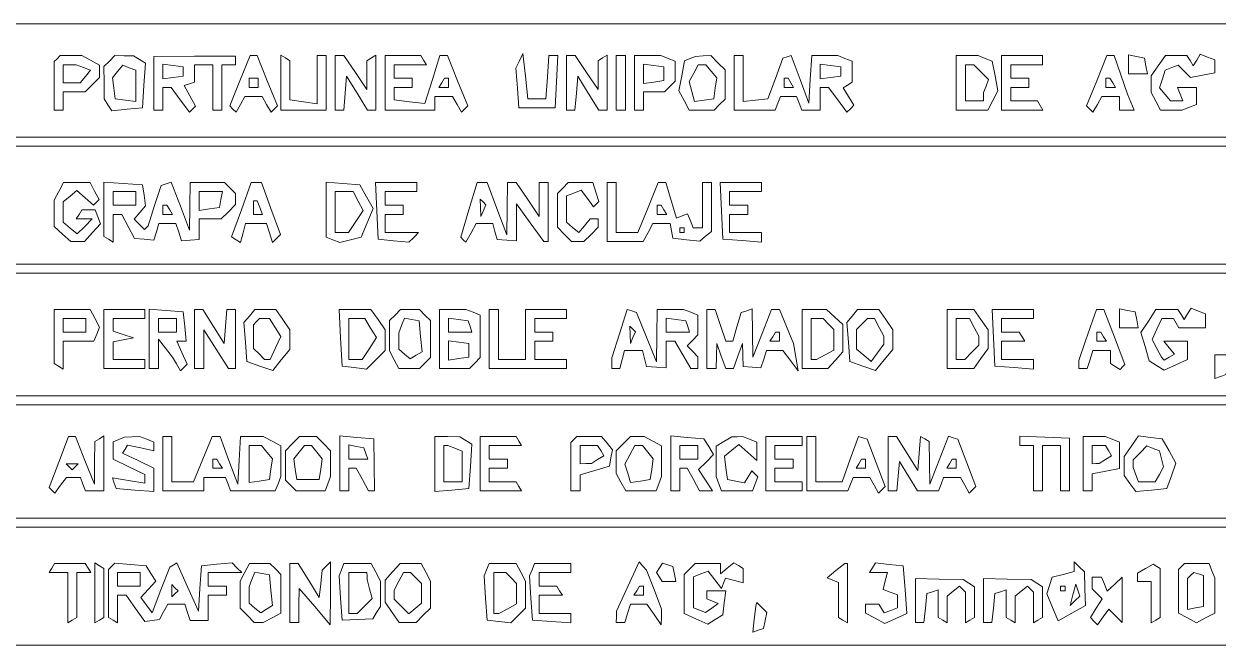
# Paper-space layout 'AN-05-DGE-020' of a CAD drawing. Header units: metres, sheet in millimetres. Extents: x 12 to 193, y 4 to 291.
# Drawn here: x 63.05 to 96.16, y 71.94 to 89.16 of the extents above; entities that cross this region are included whole.
import ezdxf

# ---------------------------------------------------------------- set-up
doc = ezdxf.new("R2010")
doc.units = ezdxf.units.M
doc.layers.add('DGE_CONTORNOS', color=7, linetype='Continuous', lineweight=0)
doc.layers.add('DGE_DATOS', color=7, linetype='Continuous', lineweight=0)

# ---------------------------------------------------------------- blocks, each defined once
blk = doc.blocks.new('LP_REF_DGE_MT_020')
at = {"layer": 'DGE_CONTORNOS'}
for points in [[(180.022, 87.586), (180.022, 86.015), (120.699, 86.015), (61.377, 86.015), (61.377, 87.586), (61.377, 89.157), (120.699, 89.157), (180.022, 89.157)], [(63.974, 88.193), (63.891, 88.11), (63.891, 87.439), (63.891, 86.769), (64.016, 86.769), (64.142, 86.769), (64.142, 87.02), (64.142, 87.272), (64.447, 87.272), (64.753, 87.272), (64.95, 87.469), (65.148, 87.667), (65.148, 87.842), (65.148, 88.017), (64.904, 88.147), (64.661, 88.277), (64.36, 88.277), (64.058, 88.277)], [(65.424, 88.126), (65.273, 87.976), (65.275, 87.529), (65.277, 87.083), (65.383, 86.917), (65.488, 86.75), (65.915, 86.791), (66.342, 86.832), (66.381, 87.448), (66.42, 88.064), (66.255, 88.169), (66.09, 88.273), (65.832, 88.275), (65.575, 88.277)], [(66.656, 87.511), (66.656, 86.769), (66.781, 86.769), (66.907, 86.769), (66.907, 87.083), (66.907, 87.397), (67.022, 87.397), (67.137, 87.397), (67.389, 87.052), (67.641, 86.707), (67.724, 86.79), (67.807, 86.873), (67.653, 87.161), (67.499, 87.448), (67.643, 87.496), (67.787, 87.544), (67.787, 87.785), (67.787, 88.026), (68.038, 88.026), (68.29, 88.026), (68.29, 87.397), (68.29, 86.769), (68.415, 86.769), (68.541, 86.769), (68.541, 87.397), (68.541, 88.026), (68.729, 88.026), (68.918, 88.026), (68.918, 88.145), (68.918, 88.265), (67.787, 88.259), (66.656, 88.254)], [(69.042, 87.581), (68.759, 86.886), (68.848, 86.797), (68.937, 86.708), (69.059, 86.927), (69.182, 87.146), (69.421, 87.146), (69.66, 87.146), (69.782, 86.927), (69.905, 86.708), (69.993, 86.797), (70.082, 86.886), (69.8, 87.581), (69.517, 88.277), (69.421, 88.277), (69.324, 88.277)], [(70.175, 87.531), (70.175, 86.769), (70.803, 86.769), (71.432, 86.769), (71.432, 87.523), (71.432, 88.277), (71.306, 88.277), (71.18, 88.277), (71.18, 87.608), (71.18, 86.938), (70.803, 86.994), (70.426, 87.049), (70.426, 87.593), (70.426, 88.137), (70.301, 88.214), (70.175, 88.292)], [(71.683, 87.523), (71.683, 86.769), (71.801, 86.769), (71.919, 86.769), (71.958, 87.24), (71.997, 87.712), (72.29, 87.24), (72.583, 86.769), (72.699, 86.769), (72.814, 86.769), (72.814, 87.531), (72.814, 88.292), (72.689, 88.214), (72.563, 88.137), (72.563, 87.738), (72.563, 87.339), (72.244, 87.808), (71.925, 88.277), (71.804, 88.277), (71.683, 88.277)], [(73.066, 87.523), (73.066, 86.769), (73.757, 86.769), (74.448, 86.769), (74.448, 86.958), (74.448, 87.146), (74.693, 87.146), (74.938, 87.146), (75.061, 86.927), (75.183, 86.708), (75.272, 86.797), (75.361, 86.886), (75.078, 87.581), (74.796, 88.277), (74.691, 88.277), (74.587, 88.277), (74.377, 87.613), (74.168, 86.949), (73.742, 86.998), (73.317, 87.048), (73.317, 87.223), (73.317, 87.397), (73.568, 87.397), (73.82, 87.397), (73.82, 87.523), (73.82, 87.649), (73.568, 87.649), (73.317, 87.649), (73.317, 87.837), (73.317, 88.026), (73.764, 88.026), (74.212, 88.026), (74.134, 88.152), (74.056, 88.277), (73.561, 88.277), (73.066, 88.277)], [(76.79, 88.134), (76.694, 87.929), (76.734, 87.38), (76.773, 86.832), (77.276, 86.832), (77.779, 86.832), (77.816, 87.555), (77.854, 88.277), (77.729, 88.277), (77.604, 88.277), (77.566, 87.68), (77.527, 87.083), (77.276, 87.083), (77.025, 87.083), (76.955, 87.712), (76.886, 88.34)], [(78.093, 87.523), (78.093, 86.769), (78.211, 86.769), (78.329, 86.769), (78.368, 87.24), (78.407, 87.712), (78.7, 87.24), (78.993, 86.769), (79.109, 86.769), (79.224, 86.769), (79.224, 87.531), (79.224, 88.292), (79.098, 88.214), (78.973, 88.137), (78.973, 87.738), (78.973, 87.339), (78.654, 87.808), (78.335, 88.277), (78.214, 88.277), (78.093, 88.277)], [(79.475, 87.523), (79.475, 86.769), (79.601, 86.769), (79.727, 86.769), (79.727, 87.523), (79.727, 88.277), (79.601, 88.277), (79.475, 88.277)], [(79.978, 87.523), (79.978, 86.769), (80.104, 86.769), (80.229, 86.769), (80.229, 87.02), (80.229, 87.272), (80.519, 87.272), (80.808, 87.272), (80.958, 87.423), (81.109, 87.573), (81.109, 87.849), (81.109, 88.125), (80.91, 88.201), (80.712, 88.277), (80.345, 88.277), (79.978, 88.277)], [(81.522, 88.195), (81.369, 88.133), (81.29, 87.716), (81.212, 87.298), (81.354, 87.034), (81.495, 86.769), (81.843, 86.769), (82.19, 86.769), (82.341, 86.92), (82.492, 87.071), (82.492, 87.476), (82.492, 87.882), (82.294, 88.08), (82.097, 88.277), (81.886, 88.267), (81.675, 88.257)], [(82.743, 87.523), (82.743, 86.769), (83.313, 86.769), (83.882, 86.769), (83.955, 86.958), (84.027, 87.146), (84.251, 87.146), (84.476, 87.146), (84.548, 86.958), (84.62, 86.769), (84.876, 86.769), (85.131, 86.769), (85.131, 87.083), (85.131, 87.397), (85.246, 87.397), (85.362, 87.397), (85.613, 87.052), (85.865, 86.707), (85.964, 86.806), (86.064, 86.906), (85.914, 87.146), (85.765, 87.386), (85.888, 87.462), (86.011, 87.538), (86.011, 87.831), (86.011, 88.125), (85.812, 88.201), (85.613, 88.277), (85.253, 88.277), (84.893, 88.277), (84.855, 87.617), (84.817, 86.958), (84.571, 87.619), (84.326, 88.281), (84.209, 88.242), (84.092, 88.203), (83.886, 87.643), (83.68, 87.083), (83.337, 87.043), (82.995, 87.004), (82.995, 87.64), (82.995, 88.277), (82.869, 88.277), (82.743, 88.277)], [(88.902, 87.523), (88.902, 86.769), (89.337, 86.769), (89.773, 86.769), (89.914, 87.034), (90.056, 87.298), (89.978, 87.713), (89.9, 88.127), (89.705, 88.202), (89.509, 88.277), (89.206, 88.277), (88.902, 88.277)], [(90.158, 87.523), (90.158, 86.769), (90.731, 86.769), (91.304, 86.769), (91.227, 86.895), (91.149, 87.02), (90.779, 87.02), (90.41, 87.02), (90.41, 87.209), (90.41, 87.397), (90.661, 87.397), (90.913, 87.397), (90.913, 87.523), (90.913, 87.649), (90.661, 87.649), (90.41, 87.649), (90.41, 87.837), (90.41, 88.026), (90.85, 88.026), (91.29, 88.026), (91.29, 88.152), (91.29, 88.277), (90.724, 88.277), (90.158, 88.277)], [(92.796, 87.581), (92.514, 86.886), (92.602, 86.797), (92.691, 86.708), (92.813, 86.927), (92.936, 87.146), (93.181, 87.146), (93.426, 87.146), (93.426, 86.958), (93.426, 86.769), (93.628, 86.769), (93.83, 86.769), (93.741, 86.989), (93.651, 87.209), (93.464, 87.743), (93.277, 88.277), (93.178, 88.277), (93.078, 88.277)], [(93.678, 88.035), (93.678, 87.774), (93.938, 87.774), (94.199, 87.774), (94.157, 87.993), (94.115, 88.211), (93.896, 88.254), (93.678, 88.296)], [(94.502, 87.998), (94.306, 87.719), (94.306, 87.487), (94.306, 87.255), (94.436, 87.012), (94.566, 86.769), (94.866, 86.769), (95.165, 86.769), (95.364, 86.845), (95.563, 86.922), (95.563, 87.16), (95.563, 87.397), (95.298, 87.397), (95.033, 87.397), (95.106, 87.209), (95.178, 87.02), (95.009, 87.02), (94.839, 87.02), (94.688, 87.203), (94.537, 87.385), (94.615, 87.631), (94.693, 87.877), (94.873, 87.946), (95.053, 88.015), (95.223, 87.845), (95.393, 87.675), (95.729, 87.739), (96.066, 87.804), (96.066, 87.982), (96.066, 88.159), (95.864, 88.237), (95.663, 88.314), (95.566, 88.156), (95.469, 87.999), (95.383, 88.138), (95.297, 88.277), (94.997, 88.277), (94.697, 88.277)], [(64.701, 87.948), (64.903, 87.871), (64.758, 87.697), (64.614, 87.523), (64.378, 87.523), (64.142, 87.523), (64.142, 87.774), (64.142, 88.026), (64.32, 88.026), (64.499, 88.026)], [(66.153, 87.438), (66.153, 87.003), (65.87, 87.043), (65.587, 87.083), (65.546, 87.373), (65.505, 87.663), (65.65, 87.837), (65.794, 88.011), (65.974, 87.942), (66.153, 87.873)], [(67.473, 87.837), (67.473, 87.712), (67.19, 87.671), (66.907, 87.631), (66.907, 87.837), (66.907, 88.043), (67.19, 88.003), (67.473, 87.963)], [(80.795, 87.774), (80.795, 87.586), (80.512, 87.546), (80.229, 87.506), (80.229, 87.774), (80.229, 88.043), (80.512, 88.003), (80.795, 87.963)], [(82.109, 87.844), (82.26, 87.663), (82.219, 87.373), (82.178, 87.083), (81.911, 87.045), (81.645, 87.007), (81.572, 87.285), (81.499, 87.564), (81.623, 87.795), (81.747, 88.026), (81.852, 88.026), (81.958, 88.026)], [(85.697, 87.837), (85.697, 87.712), (85.414, 87.671), (85.131, 87.631), (85.131, 87.837), (85.131, 88.043), (85.414, 88.003), (85.697, 87.963)], [(89.591, 87.821), (89.796, 87.616), (89.726, 87.434), (89.656, 87.251), (89.656, 87.136), (89.656, 87.02), (89.404, 87.02), (89.153, 87.02), (89.153, 87.523), (89.153, 88.026), (89.27, 88.026), (89.386, 88.026)], [(69.546, 87.523), (69.546, 87.397), (69.421, 87.397), (69.295, 87.397), (69.295, 87.523), (69.295, 87.649), (69.421, 87.649), (69.546, 87.649)], [(74.825, 87.523), (74.825, 87.397), (74.692, 87.397), (74.559, 87.397), (74.637, 87.523), (74.714, 87.649), (74.77, 87.649), (74.825, 87.649)], [(84.314, 87.523), (84.392, 87.397), (84.259, 87.397), (84.126, 87.397), (84.126, 87.523), (84.126, 87.649), (84.181, 87.649), (84.236, 87.649)], [(93.238, 87.523), (93.315, 87.397), (93.182, 87.397), (93.049, 87.397), (93.049, 87.523), (93.049, 87.649), (93.105, 87.649), (93.16, 87.649)], [(180.022, 84.13), (180.022, 82.496), (120.699, 82.496), (61.377, 82.496), (61.377, 84.13), (61.377, 85.764), (120.699, 85.764), (180.022, 85.764)], [(64.021, 84.515), (63.891, 84.272), (63.891, 83.906), (63.891, 83.54), (64.121, 83.332), (64.35, 83.124), (64.541, 83.124), (64.732, 83.124), (64.955, 83.371), (65.178, 83.618), (65.104, 83.811), (65.03, 84.004), (64.845, 84.004), (64.66, 84.004), (64.582, 83.878), (64.504, 83.753), (64.727, 83.753), (64.95, 83.753), (64.741, 83.544), (64.532, 83.334), (64.337, 83.496), (64.142, 83.658), (64.142, 83.941), (64.142, 84.225), (64.333, 84.383), (64.524, 84.542), (64.752, 84.335), (64.979, 84.129), (65.059, 84.209), (65.139, 84.289), (65.013, 84.523), (64.887, 84.758), (64.519, 84.758), (64.151, 84.758)], [(65.273, 84.019), (65.273, 83.265), (65.399, 83.187), (65.525, 83.11), (65.525, 83.494), (65.525, 83.878), (65.646, 83.878), (65.768, 83.878), (65.944, 83.542), (66.12, 83.206), (66.386, 83.186), (66.652, 83.167), (66.725, 83.397), (66.798, 83.627), (67.033, 83.627), (67.267, 83.627), (67.344, 83.384), (67.422, 83.141), (67.667, 83.159), (67.913, 83.178), (67.913, 83.465), (67.913, 83.753), (68.218, 83.753), (68.523, 83.753), (68.721, 83.95), (68.918, 84.148), (68.918, 84.302), (68.918, 84.457), (68.767, 84.607), (68.616, 84.758), (68.139, 84.758), (67.661, 84.758), (67.655, 84.098), (67.648, 83.439), (67.392, 84.105), (67.136, 84.772), (66.998, 84.726), (66.86, 84.68), (66.678, 84.122), (66.496, 83.564), (66.448, 83.51), (66.4, 83.455), (66.257, 83.599), (66.113, 83.742), (66.269, 83.929), (66.424, 84.116), (66.383, 84.406), (66.342, 84.695), (65.807, 84.734), (65.273, 84.773)], [(69.084, 84.006), (68.811, 83.254), (68.936, 83.176), (69.061, 83.099), (69.13, 83.363), (69.199, 83.627), (69.49, 83.627), (69.781, 83.627), (69.865, 83.363), (69.948, 83.099), (70.058, 83.208), (70.167, 83.318), (69.902, 84.038), (69.637, 84.758), (69.497, 84.758), (69.358, 84.758)], [(71.432, 84.008), (71.432, 83.242), (71.62, 83.17), (71.809, 83.097), (72.107, 83.172), (72.405, 83.247), (72.569, 83.643), (72.733, 84.039), (72.55, 84.367), (72.366, 84.695), (71.899, 84.734), (71.432, 84.773)], [(72.84, 83.973), (72.877, 83.187), (73.301, 83.147), (73.726, 83.106), (73.861, 83.241), (73.996, 83.376), (73.531, 83.376), (73.066, 83.376), (73.066, 83.627), (73.066, 83.878), (73.317, 83.878), (73.568, 83.878), (73.568, 84.004), (73.568, 84.13), (73.317, 84.13), (73.066, 84.13), (73.066, 84.318), (73.066, 84.507), (73.505, 84.507), (73.945, 84.507), (73.945, 84.633), (73.945, 84.758), (73.374, 84.758), (72.802, 84.758)], [(75.39, 84.003), (75.162, 83.248), (75.235, 83.176), (75.307, 83.103), (75.448, 83.365), (75.588, 83.627), (75.82, 83.627), (76.053, 83.627), (76.111, 83.404), (76.169, 83.181), (76.44, 83.16), (76.71, 83.14), (76.71, 83.654), (76.71, 84.167), (77.088, 83.646), (77.466, 83.124), (77.528, 83.124), (77.59, 83.124), (77.59, 83.941), (77.59, 84.758), (77.464, 84.758), (77.339, 84.758), (77.339, 84.289), (77.339, 83.82), (77.02, 84.289), (76.701, 84.758), (76.58, 84.758), (76.459, 84.758), (76.449, 84.036), (76.438, 83.313), (76.167, 84.036), (75.895, 84.758), (75.757, 84.758), (75.619, 84.758)], [(77.992, 84.607), (77.842, 84.457), (77.842, 83.988), (77.842, 83.519), (78.039, 83.322), (78.237, 83.124), (78.407, 83.124), (78.578, 83.124), (78.775, 83.322), (78.973, 83.519), (78.973, 83.636), (78.973, 83.753), (78.862, 83.753), (78.752, 83.753), (78.594, 83.563), (78.437, 83.373), (78.265, 83.515), (78.093, 83.658), (78.093, 84.023), (78.093, 84.389), (78.3, 84.468), (78.506, 84.548), (78.675, 84.316), (78.844, 84.085), (78.92, 84.161), (78.996, 84.237), (78.913, 84.497), (78.83, 84.758), (78.487, 84.758), (78.143, 84.758)], [(79.224, 83.941), (79.224, 83.124), (79.722, 83.124), (80.221, 83.124), (80.355, 83.376), (80.49, 83.627), (80.727, 83.627), (80.965, 83.627), (81.006, 83.421), (81.046, 83.215), (81.418, 83.175), (81.789, 83.136), (81.952, 83.271), (82.115, 83.406), (82.115, 84.082), (82.115, 84.758), (81.989, 84.758), (81.863, 84.758), (81.863, 84.13), (81.863, 83.501), (81.734, 83.501), (81.604, 83.501), (81.529, 83.697), (81.454, 83.893), (81.298, 83.833), (81.143, 83.774), (80.995, 84.266), (80.848, 84.758), (80.742, 84.758), (80.636, 84.758), (80.355, 84.067), (80.075, 83.376), (79.775, 83.376), (79.475, 83.376), (79.475, 84.067), (79.475, 84.758), (79.35, 84.758), (79.224, 84.758)], [(82.392, 83.973), (82.429, 83.187), (82.963, 83.149), (83.497, 83.11), (83.497, 83.243), (83.497, 83.376), (83.057, 83.376), (82.617, 83.376), (82.617, 83.627), (82.617, 83.878), (82.869, 83.878), (83.12, 83.878), (83.12, 84.004), (83.12, 84.13), (82.869, 84.13), (82.617, 84.13), (82.617, 84.318), (82.617, 84.507), (83.057, 84.507), (83.497, 84.507), (83.497, 84.633), (83.497, 84.758), (82.926, 84.758), (82.354, 84.758)], [(66.153, 84.318), (66.153, 84.13), (65.839, 84.13), (65.525, 84.13), (65.525, 84.318), (65.525, 84.507), (65.839, 84.507), (66.153, 84.507)], [(68.517, 84.287), (68.476, 84.067), (68.194, 84.027), (67.913, 83.987), (67.913, 84.247), (67.913, 84.507), (68.236, 84.507), (68.559, 84.507)], [(72.316, 84.247), (72.455, 83.987), (72.255, 83.681), (72.054, 83.376), (71.869, 83.376), (71.683, 83.376), (71.683, 83.941), (71.683, 84.507), (71.93, 84.507), (72.177, 84.507)], [(67.096, 84.004), (67.173, 83.878), (67.04, 83.878), (66.907, 83.878), (66.907, 84.004), (66.907, 84.13), (66.963, 84.13), (67.018, 84.13)], [(69.592, 84.067), (69.664, 83.878), (69.542, 83.878), (69.421, 83.878), (69.421, 84.067), (69.421, 84.255), (69.47, 84.255), (69.52, 84.255)], [(75.791, 83.981), (75.725, 83.816), (75.715, 84.056), (75.705, 84.297), (75.781, 84.221), (75.857, 84.145)], [(80.795, 84.004), (80.873, 83.878), (80.74, 83.878), (80.607, 83.878), (80.607, 84.004), (80.607, 84.13), (80.662, 84.13), (80.717, 84.13)], [(81.361, 83.439), (81.361, 83.376), (81.298, 83.376), (81.235, 83.376), (81.235, 83.439), (81.235, 83.501), (81.298, 83.501), (81.361, 83.501)], [(180.022, 80.548), (180.022, 78.851), (120.699, 78.851), (61.377, 78.851), (61.377, 80.548), (61.377, 82.245), (120.699, 82.245), (180.022, 82.245)], [(63.891, 80.493), (63.891, 79.746), (64.016, 79.668), (64.142, 79.591), (64.142, 79.975), (64.142, 80.359), (64.569, 80.359), (64.995, 80.359), (65.071, 80.557), (65.147, 80.755), (65.017, 80.997), (64.887, 81.239), (64.389, 81.239), (63.891, 81.239)], [(65.273, 80.422), (65.273, 79.605), (65.839, 79.605), (66.404, 79.605), (66.404, 79.731), (66.404, 79.857), (65.964, 79.857), (65.525, 79.857), (65.525, 80.099), (65.525, 80.342), (65.807, 80.398), (66.09, 80.453), (65.807, 80.547), (65.525, 80.64), (65.525, 80.814), (65.525, 80.988), (65.964, 80.988), (66.404, 80.988), (66.404, 81.113), (66.404, 81.239), (65.839, 81.239), (65.273, 81.239)], [(66.53, 80.43), (66.53, 79.605), (66.656, 79.605), (66.781, 79.605), (66.785, 80.014), (66.789, 80.422), (66.983, 80.171), (67.176, 79.92), (67.283, 79.732), (67.391, 79.545), (67.484, 79.637), (67.576, 79.73), (67.433, 80.045), (67.29, 80.359), (67.42, 80.359), (67.551, 80.359), (67.512, 80.768), (67.473, 81.176), (67.001, 81.215), (66.53, 81.254)], [(67.787, 80.422), (67.787, 79.605), (67.913, 79.605), (68.038, 79.605), (68.04, 80.139), (68.042, 80.674), (68.386, 80.14), (68.729, 79.607), (68.824, 79.606), (68.918, 79.605), (68.918, 80.422), (68.918, 81.239), (68.8, 81.239), (68.682, 81.239), (68.643, 80.768), (68.604, 80.297), (68.311, 80.768), (68.018, 81.239), (67.902, 81.239), (67.787, 81.239)], [(69.303, 81.06), (69.154, 80.881), (69.193, 80.34), (69.232, 79.799), (69.591, 79.673), (69.95, 79.548), (70.188, 79.842), (70.426, 80.136), (70.426, 80.408), (70.426, 80.681), (70.231, 80.96), (70.035, 81.239), (69.743, 81.239), (69.452, 81.239)], [(71.834, 80.454), (71.872, 79.668), (72.21, 79.629), (72.548, 79.59), (72.807, 79.849), (73.066, 80.108), (73.066, 80.394), (73.066, 80.681), (72.87, 80.96), (72.674, 81.239), (72.235, 81.239), (71.797, 81.239)], [(73.342, 81.088), (73.191, 80.938), (73.191, 80.515), (73.191, 80.092), (73.321, 79.848), (73.451, 79.605), (73.736, 79.605), (74.021, 79.605), (74.172, 79.756), (74.322, 79.907), (74.322, 80.422), (74.322, 80.938), (74.172, 81.088), (74.021, 81.239), (73.757, 81.239), (73.493, 81.239)], [(74.574, 80.422), (74.574, 79.605), (74.988, 79.605), (75.403, 79.605), (75.554, 79.756), (75.705, 79.907), (75.705, 80.497), (75.705, 81.087), (75.506, 81.163), (75.307, 81.239), (74.941, 81.239), (74.574, 81.239)], [(75.956, 80.422), (75.956, 79.605), (77.025, 79.605), (78.093, 79.605), (78.093, 79.731), (78.093, 79.857), (77.653, 79.857), (77.213, 79.857), (77.213, 80.108), (77.213, 80.359), (77.464, 80.359), (77.716, 80.359), (77.716, 80.485), (77.716, 80.611), (77.464, 80.611), (77.213, 80.611), (77.213, 80.799), (77.213, 80.988), (77.653, 80.988), (78.093, 80.988), (78.093, 81.113), (78.093, 81.239), (77.527, 81.239), (76.962, 81.239), (76.962, 80.548), (76.962, 79.857), (76.585, 79.857), (76.208, 79.857), (76.208, 80.548), (76.208, 81.239), (76.082, 81.239), (75.956, 81.239)], [(79.562, 80.571), (79.35, 79.897), (79.35, 79.751), (79.35, 79.605), (79.461, 79.605), (79.572, 79.605), (79.637, 79.857), (79.703, 80.108), (79.952, 80.108), (80.2, 80.108), (80.259, 79.885), (80.317, 79.662), (80.587, 79.641), (80.858, 79.621), (80.858, 79.99), (80.858, 80.359), (80.976, 80.359), (81.095, 80.359), (81.318, 79.982), (81.541, 79.605), (81.639, 79.605), (81.738, 79.605), (81.738, 79.769), (81.738, 79.932), (81.587, 80.083), (81.436, 80.234), (81.587, 80.385), (81.738, 80.535), (81.738, 80.811), (81.738, 81.087), (81.539, 81.163), (81.34, 81.239), (80.973, 81.239), (80.607, 81.239), (80.601, 80.517), (80.595, 79.794), (80.314, 80.476), (80.033, 81.158), (79.904, 81.201), (79.774, 81.244)], [(81.989, 80.422), (81.989, 79.605), (82.115, 79.605), (82.24, 79.605), (82.25, 79.951), (82.26, 80.297), (82.386, 79.951), (82.513, 79.605), (82.617, 79.605), (82.722, 79.605), (82.848, 79.951), (82.975, 80.297), (82.985, 79.978), (82.995, 79.659), (83.24, 79.64), (83.486, 79.622), (83.563, 79.865), (83.64, 80.108), (83.867, 80.108), (84.095, 80.108), (84.305, 79.825), (84.515, 79.543), (84.454, 79.92), (84.393, 80.297), (84.195, 80.768), (83.997, 81.239), (83.889, 81.239), (83.782, 81.239), (83.522, 80.579), (83.262, 79.92), (83.254, 80.59), (83.246, 81.26), (83.091, 81.208), (82.935, 81.157), (82.821, 80.758), (82.707, 80.359), (82.609, 80.359), (82.511, 80.359), (82.366, 80.799), (82.221, 81.239), (82.105, 81.239), (81.989, 81.239)], [(84.628, 80.422), (84.628, 79.605), (84.986, 79.605), (85.344, 79.605), (85.552, 79.835), (85.76, 80.065), (85.76, 80.444), (85.76, 80.823), (85.53, 81.031), (85.3, 81.239), (84.964, 81.239), (84.628, 81.239)], [(86.019, 81.06), (85.87, 80.881), (85.909, 80.34), (85.948, 79.799), (86.307, 79.673), (86.666, 79.548), (86.904, 79.842), (87.142, 80.136), (87.142, 80.408), (87.142, 80.681), (86.946, 80.96), (86.751, 81.239), (86.459, 81.239), (86.167, 81.239)], [(88.65, 80.422), (88.65, 79.605), (89.02, 79.605), (89.39, 79.605), (89.586, 79.885), (89.781, 80.164), (89.781, 80.422), (89.781, 80.681), (89.586, 80.96), (89.39, 81.239), (89.02, 81.239), (88.65, 81.239)], [(89.932, 80.454), (89.97, 79.668), (90.504, 79.63), (91.038, 79.591), (91.038, 79.724), (91.038, 79.857), (90.598, 79.857), (90.158, 79.857), (90.158, 80.108), (90.158, 80.359), (90.48, 80.359), (90.802, 80.359), (90.724, 80.485), (90.646, 80.611), (90.402, 80.611), (90.158, 80.611), (90.158, 80.799), (90.158, 80.988), (90.598, 80.988), (91.038, 80.988), (91.038, 81.113), (91.038, 81.239), (90.467, 81.239), (89.895, 81.239)], [(92.733, 81.082), (92.676, 80.925), (92.486, 80.375), (92.295, 79.825), (92.295, 79.715), (92.295, 79.605), (92.412, 79.605), (92.529, 79.605), (92.609, 79.857), (92.689, 80.108), (92.932, 80.108), (93.175, 80.108), (93.175, 79.927), (93.175, 79.746), (93.309, 79.663), (93.443, 79.58), (93.511, 79.648), (93.578, 79.716), (93.283, 80.477), (92.988, 81.239), (92.889, 81.239), (92.79, 81.239)], [(93.426, 80.997), (93.426, 80.736), (93.687, 80.736), (93.947, 80.736), (93.905, 80.955), (93.863, 81.173), (93.645, 81.216), (93.426, 81.258)], [(94.229, 80.921), (94.021, 80.603), (94.133, 80.211), (94.245, 79.82), (94.454, 79.688), (94.663, 79.556), (94.987, 79.704), (95.311, 79.851), (95.311, 80.105), (95.311, 80.359), (94.982, 80.359), (94.652, 80.359), (94.799, 80.182), (94.947, 80.005), (94.806, 79.918), (94.666, 79.832), (94.63, 79.876), (94.594, 79.92), (94.464, 80.163), (94.333, 80.406), (94.465, 80.697), (94.598, 80.988), (94.759, 80.988), (94.92, 80.988), (94.997, 80.862), (95.075, 80.736), (95.445, 80.736), (95.814, 80.736), (95.814, 80.929), (95.814, 81.121), (95.613, 81.199), (95.412, 81.276), (95.314, 81.118), (95.217, 80.961), (95.131, 81.1), (95.045, 81.239), (94.741, 81.239), (94.437, 81.239)], [(64.77, 80.799), (64.77, 80.611), (64.456, 80.611), (64.142, 80.611), (64.142, 80.799), (64.142, 80.988), (64.456, 80.988), (64.77, 80.988)], [(67.284, 80.799), (67.284, 80.611), (67.033, 80.611), (66.781, 80.611), (66.781, 80.799), (66.781, 80.988), (67.033, 80.988), (67.284, 80.988)], [(70.018, 80.74), (70.173, 80.492), (70.028, 80.174), (69.883, 79.857), (69.803, 79.857), (69.722, 79.857), (69.572, 80.008), (69.421, 80.158), (69.421, 80.489), (69.421, 80.82), (69.505, 80.904), (69.588, 80.988), (69.726, 80.988), (69.863, 80.988)], [(72.666, 80.726), (72.829, 80.464), (72.63, 80.16), (72.431, 79.857), (72.246, 79.857), (72.06, 79.857), (72.06, 80.422), (72.06, 80.988), (72.281, 80.988), (72.502, 80.988)], [(74.049, 80.497), (74.09, 80.072), (73.927, 79.971), (73.765, 79.871), (73.604, 80.005), (73.443, 80.139), (73.443, 80.365), (73.443, 80.59), (73.521, 80.795), (73.6, 81), (73.804, 80.962), (74.008, 80.923)], [(75.423, 80.768), (75.474, 80.611), (75.15, 80.611), (74.825, 80.611), (74.825, 80.808), (74.825, 81.005), (75.098, 80.965), (75.371, 80.925)], [(81.456, 80.768), (81.507, 80.611), (81.183, 80.611), (80.858, 80.611), (80.858, 80.808), (80.858, 81.005), (81.131, 80.965), (81.404, 80.925)], [(85.357, 80.837), (85.508, 80.686), (85.508, 80.402), (85.508, 80.117), (85.265, 79.987), (85.022, 79.857), (84.951, 79.857), (84.88, 79.857), (84.88, 80.422), (84.88, 80.988), (85.043, 80.988), (85.207, 80.988)], [(86.761, 80.745), (86.891, 80.502), (86.891, 80.392), (86.891, 80.282), (86.716, 80.043), (86.541, 79.803), (86.339, 79.971), (86.137, 80.139), (86.137, 80.413), (86.137, 80.686), (86.287, 80.837), (86.438, 80.988), (86.534, 80.988), (86.63, 80.988)], [(89.4, 80.745), (89.53, 80.502), (89.53, 80.377), (89.53, 80.252), (89.333, 80.054), (89.135, 79.857), (89.018, 79.857), (88.902, 79.857), (88.902, 80.422), (88.902, 80.988), (89.086, 80.988), (89.27, 80.988)], [(79.938, 80.462), (79.872, 80.297), (79.862, 80.537), (79.852, 80.778), (79.928, 80.702), (80.004, 80.626)], [(84, 80.485), (84, 80.359), (83.867, 80.359), (83.734, 80.359), (83.811, 80.485), (83.889, 80.611), (83.945, 80.611), (84, 80.611)], [(92.986, 80.485), (93.064, 80.359), (92.931, 80.359), (92.798, 80.359), (92.798, 80.485), (92.798, 80.611), (92.853, 80.611), (92.909, 80.611)], [(75.391, 80.108), (75.391, 79.92), (75.108, 79.879), (74.825, 79.839), (74.825, 80.108), (74.825, 80.377), (75.108, 80.337), (75.391, 80.297)], [(96.066, 79.658), (96.066, 79.333), (96.223, 79.385), (96.38, 79.437), (96.42, 79.709), (96.46, 79.982), (96.263, 79.982), (96.066, 79.982)], [(180.022, 77.029), (180.022, 75.458), (120.699, 75.458), (61.377, 75.458), (61.377, 77.029), (61.377, 78.6), (120.699, 78.6), (180.022, 78.6)], [(64.021, 77.012), (63.756, 76.305), (63.834, 76.227), (63.911, 76.15), (64.072, 76.369), (64.233, 76.589), (64.425, 76.589), (64.618, 76.589), (64.69, 76.401), (64.763, 76.212), (65.018, 76.212), (65.273, 76.212), (65.273, 76.973), (65.273, 77.735), (65.148, 77.657), (65.022, 77.58), (65.014, 76.99), (65.006, 76.401), (64.745, 77.06), (64.485, 77.72), (64.386, 77.72), (64.286, 77.72)], [(65.682, 77.637), (65.525, 77.574), (65.525, 77.331), (65.525, 77.088), (65.964, 76.878), (66.404, 76.668), (66.404, 76.549), (66.404, 76.43), (65.956, 76.503), (65.508, 76.576), (65.557, 76.425), (65.607, 76.275), (66.131, 76.236), (66.656, 76.198), (66.656, 76.521), (66.656, 76.844), (66.221, 77.052), (65.787, 77.259), (65.856, 77.371), (65.926, 77.484), (66.291, 77.403), (66.656, 77.323), (66.656, 77.445), (66.656, 77.568), (66.457, 77.644), (66.258, 77.72), (66.048, 77.71), (65.839, 77.7)], [(66.907, 76.966), (66.907, 76.212), (67.473, 76.212), (68.038, 76.212), (68.038, 76.401), (68.038, 76.589), (68.339, 76.589), (68.64, 76.589), (68.712, 76.401), (68.784, 76.212), (69.403, 76.212), (70.022, 76.212), (70.099, 76.411), (70.175, 76.61), (70.175, 77.035), (70.175, 77.46), (69.932, 77.59), (69.689, 77.72), (69.373, 77.72), (69.057, 77.72), (69.019, 77.06), (68.981, 76.401), (68.736, 77.06), (68.491, 77.72), (68.383, 77.72), (68.276, 77.72), (68.015, 77.092), (67.753, 76.463), (67.456, 76.463), (67.158, 76.463), (67.158, 77.092), (67.158, 77.72), (67.033, 77.72), (66.907, 77.72)], [(70.498, 77.523), (70.301, 77.325), (70.301, 76.919), (70.301, 76.514), (70.451, 76.363), (70.602, 76.212), (71.003, 76.212), (71.405, 76.212), (71.481, 76.411), (71.557, 76.61), (71.557, 76.967), (71.557, 77.325), (71.36, 77.523), (71.162, 77.72), (70.929, 77.72), (70.696, 77.72)], [(71.809, 76.974), (71.809, 76.212), (71.934, 76.212), (72.06, 76.212), (72.06, 76.526), (72.06, 76.84), (72.165, 76.84), (72.269, 76.84), (72.437, 76.526), (72.605, 76.212), (72.689, 76.212), (72.774, 76.212), (72.762, 76.935), (72.751, 77.657), (72.28, 77.696), (71.809, 77.735)], [(72.531, 77.249), (72.584, 77.092), (72.322, 77.092), (72.06, 77.092), (72.06, 77.289), (72.06, 77.487), (72.27, 77.447), (72.479, 77.406)], [(74.448, 76.958), (74.448, 76.197), (74.919, 76.236), (75.391, 76.275), (75.43, 76.891), (75.469, 77.507), (75.304, 77.612), (75.139, 77.716), (74.794, 77.718), (74.448, 77.72)], [(75.705, 76.966), (75.705, 76.212), (76.278, 76.212), (76.851, 76.212), (76.773, 76.338), (76.696, 76.463), (76.326, 76.463), (75.956, 76.463), (75.956, 76.652), (75.956, 76.84), (76.208, 76.84), (76.459, 76.84), (76.459, 76.966), (76.459, 77.092), (76.208, 77.092), (75.956, 77.092), (75.956, 77.28), (75.956, 77.469), (76.404, 77.469), (76.851, 77.469), (76.773, 77.594), (76.696, 77.72), (76.2, 77.72), (75.705, 77.72)], [(78.302, 77.636), (78.219, 77.553), (78.219, 76.882), (78.219, 76.212), (78.344, 76.212), (78.47, 76.212), (78.47, 76.437), (78.47, 76.663), (78.878, 76.783), (79.286, 76.903), (79.328, 77.129), (79.37, 77.355), (79.219, 77.538), (79.068, 77.72), (78.727, 77.72), (78.386, 77.72)], [(79.673, 77.523), (79.475, 77.325), (79.475, 77.012), (79.475, 76.698), (79.605, 76.455), (79.736, 76.212), (80.158, 76.212), (80.58, 76.212), (80.656, 76.411), (80.732, 76.61), (80.732, 77.035), (80.732, 77.46), (80.489, 77.59), (80.246, 77.72), (80.058, 77.72), (79.87, 77.72)], [(80.984, 76.974), (80.984, 76.212), (81.109, 76.212), (81.235, 76.212), (81.235, 76.526), (81.235, 76.84), (81.339, 76.84), (81.444, 76.84), (81.612, 76.526), (81.78, 76.212), (81.962, 76.212), (82.144, 76.212), (81.95, 76.508), (81.755, 76.804), (81.964, 77.013), (82.173, 77.222), (82.037, 77.44), (81.901, 77.657), (81.442, 77.696), (80.984, 77.735)], [(82.46, 77.584), (82.24, 77.456), (82.24, 77.033), (82.24, 76.61), (82.317, 76.411), (82.393, 76.212), (82.823, 76.212), (83.254, 76.212), (83.328, 76.406), (83.403, 76.6), (83.317, 76.685), (83.232, 76.77), (83.13, 76.604), (83.027, 76.439), (82.791, 76.483), (82.555, 76.528), (82.517, 76.852), (82.479, 77.176), (82.676, 77.34), (82.874, 77.503), (83.123, 77.278), (83.372, 77.053), (83.372, 77.31), (83.372, 77.568), (83.173, 77.644), (82.974, 77.72), (82.827, 77.716), (82.68, 77.713)], [(83.623, 76.966), (83.623, 76.212), (84.126, 76.212), (84.628, 76.212), (84.628, 76.338), (84.628, 76.463), (84.251, 76.463), (83.874, 76.463), (83.874, 76.652), (83.874, 76.84), (84.126, 76.84), (84.377, 76.84), (84.377, 76.966), (84.377, 77.092), (84.126, 77.092), (83.874, 77.092), (83.874, 77.28), (83.874, 77.469), (84.251, 77.469), (84.628, 77.469), (84.628, 77.594), (84.628, 77.72), (84.126, 77.72), (83.623, 77.72)], [(84.754, 76.966), (84.754, 76.212), (85.324, 76.212), (85.893, 76.212), (85.965, 76.401), (86.038, 76.589), (86.269, 76.589), (86.501, 76.589), (86.624, 76.37), (86.746, 76.151), (86.836, 76.241), (86.927, 76.332), (86.677, 76.988), (86.428, 77.644), (86.308, 77.684), (86.188, 77.724), (85.961, 77.094), (85.734, 76.463), (85.37, 76.463), (85.005, 76.463), (85.005, 77.092), (85.005, 77.72), (84.88, 77.72), (84.754, 77.72)], [(87.016, 76.966), (87.016, 76.212), (87.134, 76.212), (87.252, 76.212), (87.291, 76.62), (87.331, 77.029), (87.578, 76.62), (87.825, 76.212), (88.116, 76.212), (88.407, 76.212), (88.479, 76.401), (88.551, 76.589), (88.783, 76.589), (89.015, 76.589), (89.137, 76.37), (89.26, 76.151), (89.35, 76.241), (89.44, 76.332), (89.191, 76.988), (88.942, 77.644), (88.814, 77.686), (88.687, 77.729), (88.425, 77.065), (88.164, 76.401), (88.156, 76.99), (88.148, 77.58), (88.03, 77.653), (87.912, 77.725), (87.872, 77.251), (87.833, 76.778), (87.54, 77.249), (87.247, 77.72), (87.132, 77.72), (87.016, 77.72)], [(90.661, 77.601), (90.661, 77.469), (90.85, 77.469), (91.038, 77.469), (91.038, 76.84), (91.038, 76.212), (91.164, 76.212), (91.29, 76.212), (91.29, 76.84), (91.29, 77.469), (91.541, 77.469), (91.792, 77.469), (91.792, 76.84), (91.792, 76.212), (91.918, 76.212), (92.044, 76.212), (92.044, 76.945), (92.044, 77.677), (91.352, 77.705), (90.661, 77.733)], [(92.421, 76.966), (92.421, 76.212), (92.546, 76.212), (92.672, 76.212), (92.672, 76.448), (92.672, 76.683), (93.049, 76.759), (93.426, 76.834), (93.426, 77.201), (93.426, 77.568), (93.227, 77.644), (93.029, 77.72), (92.725, 77.72), (92.421, 77.72)], [(93.753, 77.448), (93.552, 77.162), (93.552, 76.899), (93.552, 76.637), (93.715, 76.415), (93.877, 76.192), (94.309, 76.234), (94.741, 76.275), (94.865, 76.629), (94.989, 76.983), (94.801, 77.32), (94.612, 77.657), (94.283, 77.696), (93.953, 77.735)], [(69.792, 77.287), (69.943, 77.106), (69.902, 76.816), (69.861, 76.526), (69.578, 76.486), (69.295, 76.446), (69.295, 76.957), (69.295, 77.469), (69.468, 77.469), (69.641, 77.469)], [(71.175, 77.287), (71.325, 77.106), (71.284, 76.816), (71.243, 76.526), (70.929, 76.526), (70.615, 76.526), (70.574, 76.816), (70.533, 77.106), (70.683, 77.287), (70.834, 77.469), (70.929, 77.469), (71.024, 77.469)], [(75.003, 77.393), (75.202, 77.316), (75.202, 76.89), (75.202, 76.463), (74.951, 76.463), (74.699, 76.463), (74.699, 76.966), (74.699, 77.469), (74.752, 77.469), (74.805, 77.469)], [(79.044, 77.329), (79.131, 77.189), (78.957, 77.08), (78.784, 76.97), (78.627, 76.968), (78.47, 76.966), (78.47, 77.217), (78.47, 77.469), (78.714, 77.469), (78.958, 77.469)], [(80.349, 77.287), (80.5, 77.106), (80.459, 76.816), (80.418, 76.526), (80.146, 76.487), (79.874, 76.449), (79.793, 76.703), (79.713, 76.957), (79.85, 77.213), (79.987, 77.469), (80.093, 77.469), (80.199, 77.469)], [(81.738, 77.28), (81.738, 77.092), (81.486, 77.092), (81.235, 77.092), (81.235, 77.28), (81.235, 77.469), (81.486, 77.469), (81.738, 77.469)], [(93.121, 77.329), (93.207, 77.189), (93.034, 77.08), (92.861, 76.97), (92.766, 76.968), (92.672, 76.966), (92.672, 77.217), (92.672, 77.469), (92.853, 77.469), (93.034, 77.469)], [(94.591, 77.101), (94.65, 76.876), (94.535, 76.67), (94.419, 76.463), (94.187, 76.463), (93.956, 76.463), (93.88, 76.662), (93.803, 76.861), (93.803, 76.967), (93.803, 77.074), (93.995, 77.266), (94.188, 77.458), (94.36, 77.392), (94.533, 77.326)], [(64.477, 76.882), (64.393, 76.799), (64.31, 76.882), (64.226, 76.966), (64.393, 76.966), (64.561, 76.966)], [(68.478, 76.966), (68.556, 76.84), (68.423, 76.84), (68.29, 76.84), (68.29, 76.966), (68.29, 77.092), (68.345, 77.092), (68.4, 77.092)], [(86.388, 76.966), (86.388, 76.84), (86.255, 76.84), (86.122, 76.84), (86.199, 76.966), (86.277, 77.092), (86.333, 77.092), (86.388, 77.092)], [(88.902, 76.966), (88.902, 76.84), (88.769, 76.84), (88.635, 76.84), (88.713, 76.966), (88.791, 77.092), (88.846, 77.092), (88.902, 77.092)], [(180.022, 73.573), (180.022, 71.939), (120.699, 71.939), (61.377, 71.939), (61.377, 73.573), (61.377, 75.207), (120.699, 75.207), (180.022, 75.207)], [(63.828, 74.075), (63.75, 73.95), (64.009, 73.95), (64.268, 73.95), (64.268, 73.251), (64.268, 72.552), (64.393, 72.63), (64.519, 72.708), (64.519, 73.329), (64.519, 73.95), (64.715, 73.95), (64.911, 73.95), (64.833, 74.075), (64.756, 74.201), (64.331, 74.201), (63.906, 74.201)], [(65.022, 73.384), (65.022, 72.552), (65.148, 72.63), (65.273, 72.708), (65.273, 73.384), (65.273, 74.061), (65.148, 74.138), (65.022, 74.216)], [(65.489, 74.123), (65.399, 74.034), (65.399, 73.371), (65.399, 72.708), (65.525, 72.63), (65.65, 72.552), (65.65, 72.937), (65.65, 73.321), (65.767, 73.321), (65.885, 73.321), (66.145, 72.956), (66.406, 72.59), (66.608, 72.619), (66.81, 72.649), (66.927, 72.86), (67.045, 73.07), (67.282, 73.07), (67.519, 73.07), (67.59, 72.846), (67.661, 72.621), (67.912, 72.621), (68.164, 72.621), (68.164, 72.971), (68.164, 73.321), (68.415, 73.321), (68.667, 73.321), (68.667, 73.447), (68.667, 73.573), (68.415, 73.573), (68.164, 73.573), (68.164, 73.761), (68.164, 73.95), (68.629, 73.95), (69.094, 73.95), (68.959, 74.085), (68.824, 74.219), (68.4, 74.179), (67.975, 74.138), (67.932, 73.51), (67.889, 72.882), (67.59, 73.551), (67.29, 74.22), (67.193, 74.159), (67.096, 74.099), (66.851, 73.468), (66.607, 72.837), (66.453, 73.048), (66.298, 73.259), (66.503, 73.486), (66.708, 73.713), (66.575, 73.926), (66.442, 74.138), (66.01, 74.176), (65.578, 74.213)], [(69.174, 73.958), (69.044, 73.715), (69.044, 73.339), (69.044, 72.962), (69.241, 72.765), (69.439, 72.567), (69.564, 72.567), (69.689, 72.567), (69.932, 72.697), (70.175, 72.828), (70.175, 73.364), (70.175, 73.9), (70.024, 74.05), (69.873, 74.201), (69.589, 74.201), (69.304, 74.201)], [(70.426, 73.384), (70.426, 72.567), (70.552, 72.567), (70.678, 72.567), (70.679, 73.039), (70.681, 73.51), (71.115, 73.007), (71.548, 72.504), (71.553, 73.378), (71.557, 74.251), (71.441, 74.132), (71.325, 74.013), (71.284, 73.636), (71.243, 73.259), (70.95, 73.73), (70.657, 74.201), (70.542, 74.201), (70.426, 74.201)], [(71.86, 74.028), (71.794, 73.855), (71.833, 73.243), (71.872, 72.63), (72.297, 72.651), (72.723, 72.671), (72.829, 72.839), (72.936, 73.007), (72.938, 73.361), (72.94, 73.715), (72.81, 73.958), (72.68, 74.201), (72.303, 74.201), (71.927, 74.201)], [(73.274, 73.971), (73.066, 73.741), (73.066, 73.434), (73.066, 73.126), (73.261, 72.847), (73.457, 72.567), (73.692, 72.567), (73.927, 72.567), (74.125, 72.765), (74.322, 72.962), (74.322, 73.339), (74.322, 73.715), (74.192, 73.958), (74.062, 74.201), (73.772, 74.201), (73.482, 74.201)], [(75.882, 74.028), (75.816, 73.855), (75.854, 73.243), (75.893, 72.63), (76.223, 72.592), (76.553, 72.554), (76.757, 72.758), (76.962, 72.962), (76.962, 73.339), (76.962, 73.715), (76.832, 73.958), (76.702, 74.201), (76.325, 74.201), (75.948, 74.201)], [(77.139, 74.028), (77.072, 73.855), (77.111, 73.243), (77.15, 72.63), (77.684, 72.592), (78.219, 72.553), (78.219, 72.686), (78.219, 72.819), (77.779, 72.819), (77.339, 72.819), (77.339, 73.07), (77.339, 73.321), (77.66, 73.321), (77.982, 73.321), (77.904, 73.447), (77.827, 73.573), (77.583, 73.573), (77.339, 73.573), (77.339, 73.761), (77.339, 73.95), (77.779, 73.95), (78.219, 73.95), (78.219, 74.075), (78.219, 74.201), (77.712, 74.201), (77.205, 74.201)], [(79.795, 73.562), (79.478, 72.882), (79.477, 72.724), (79.475, 72.567), (79.593, 72.567), (79.71, 72.567), (79.79, 72.819), (79.869, 73.07), (80.097, 73.07), (80.325, 73.07), (80.522, 72.787), (80.719, 72.504), (80.726, 72.722), (80.732, 72.939), (80.525, 73.476), (80.317, 74.013), (80.215, 74.128), (80.112, 74.243)], [(80.673, 74.082), (80.592, 73.95), (80.669, 73.824), (80.747, 73.698), (80.937, 73.698), (81.128, 73.698), (81.087, 73.908), (81.046, 74.117), (80.901, 74.166), (80.755, 74.214)], [(81.511, 74.05), (81.361, 73.9), (81.361, 73.356), (81.361, 72.813), (81.685, 72.666), (82.009, 72.518), (82.219, 72.65), (82.429, 72.781), (82.469, 73.114), (82.508, 73.447), (82.249, 73.447), (81.989, 73.447), (81.989, 73.332), (81.989, 73.217), (82.146, 73.153), (82.303, 73.089), (82.126, 72.966), (81.949, 72.842), (81.78, 72.907), (81.612, 72.971), (81.612, 73.402), (81.612, 73.832), (81.819, 73.911), (82.025, 73.991), (82.21, 73.75), (82.395, 73.51), (82.449, 73.654), (82.504, 73.797), (82.749, 73.733), (82.995, 73.669), (82.995, 73.865), (82.995, 74.061), (82.863, 74.142), (82.732, 74.223), (82.549, 74.071), (82.366, 73.919), (82.366, 74.06), (82.366, 74.201), (82.014, 74.201), (81.662, 74.201)], [(85.564, 74.005), (85.32, 73.808), (85.477, 73.743), (85.634, 73.677), (85.634, 73.193), (85.634, 72.708), (85.76, 72.63), (85.885, 72.552), (85.885, 73.377), (85.885, 74.201), (85.846, 74.201), (85.808, 74.201)], [(86.581, 74.083), (86.499, 73.95), (86.746, 73.95), (86.993, 73.95), (86.932, 73.716), (86.87, 73.482), (87.069, 73.406), (87.268, 73.329), (87.268, 73.15), (87.268, 72.971), (87.083, 72.9), (86.899, 72.83), (86.824, 72.95), (86.75, 73.07), (86.569, 73.07), (86.388, 73.07), (86.388, 72.949), (86.388, 72.828), (86.655, 72.684), (86.922, 72.541), (87.227, 72.68), (87.532, 72.819), (87.48, 73.479), (87.427, 74.138), (87.045, 74.177), (86.663, 74.215)], [(92.169, 74.114), (92.169, 73.977), (91.864, 73.9), (91.558, 73.824), (91.484, 73.592), (91.411, 73.361), (91.57, 72.985), (91.729, 72.609), (92.107, 72.821), (92.484, 73.034), (92.468, 73.501), (92.453, 73.967), (92.311, 74.109), (92.169, 74.251)], [(94.146, 74.059), (93.929, 73.937), (93.929, 73.818), (93.929, 73.698), (94.117, 73.698), (94.306, 73.698), (94.306, 73.125), (94.306, 72.552), (94.432, 72.63), (94.557, 72.708), (94.557, 73.384), (94.557, 74.061), (94.46, 74.121), (94.363, 74.18)], [(95.144, 74.117), (95.06, 74.034), (95.06, 73.431), (95.06, 72.828), (95.311, 72.693), (95.563, 72.558), (95.814, 72.693), (96.066, 72.828), (96.066, 73.316), (96.066, 73.804), (95.989, 74.002), (95.913, 74.201), (95.57, 74.201), (95.228, 74.201)], [(66.279, 73.761), (66.279, 73.573), (65.964, 73.573), (65.65, 73.573), (65.65, 73.761), (65.65, 73.95), (65.964, 73.95), (66.279, 73.95)], [(69.901, 73.459), (69.942, 73.034), (69.78, 72.933), (69.618, 72.833), (69.456, 72.967), (69.295, 73.101), (69.295, 73.326), (69.295, 73.552), (69.374, 73.757), (69.452, 73.962), (69.657, 73.924), (69.861, 73.885)], [(72.565, 73.856), (72.566, 73.761), (72.637, 73.497), (72.708, 73.233), (72.501, 73.026), (72.293, 72.819), (72.177, 72.819), (72.06, 72.819), (72.06, 73.384), (72.06, 73.95), (72.311, 73.95), (72.563, 73.95)], [(73.92, 73.799), (74.071, 73.648), (74.071, 73.374), (74.071, 73.101), (73.896, 72.955), (73.721, 72.81), (73.519, 73.012), (73.317, 73.214), (73.317, 73.339), (73.317, 73.464), (73.447, 73.707), (73.577, 73.95), (73.673, 73.95), (73.769, 73.95)], [(76.56, 73.799), (76.71, 73.648), (76.71, 73.364), (76.71, 73.079), (76.467, 72.949), (76.224, 72.819), (76.153, 72.819), (76.082, 72.819), (76.082, 73.384), (76.082, 73.95), (76.245, 73.95), (76.409, 73.95)], [(95.751, 73.438), (95.751, 73.011), (95.531, 72.968), (95.311, 72.926), (95.311, 73.354), (95.311, 73.782), (95.398, 73.869), (95.484, 73.955), (95.618, 73.911), (95.751, 73.866)], [(67.242, 73.363), (67.158, 73.279), (67.158, 73.447), (67.158, 73.615), (67.242, 73.531), (67.326, 73.447)], [(80.229, 73.447), (80.229, 73.321), (80.096, 73.321), (79.963, 73.321), (80.041, 73.447), (80.119, 73.573), (80.174, 73.573), (80.229, 73.573)], [(87.77, 73.175), (87.77, 72.567), (87.888, 72.567), (88.006, 72.567), (88.045, 72.966), (88.085, 73.365), (88.242, 73.416), (88.399, 73.468), (88.399, 73.088), (88.399, 72.708), (88.525, 72.63), (88.65, 72.552), (88.65, 72.922), (88.65, 73.291), (88.819, 73.431), (88.988, 73.571), (89.07, 73.488), (89.153, 73.405), (89.153, 72.979), (89.153, 72.552), (89.279, 72.63), (89.404, 72.708), (89.404, 73.133), (89.404, 73.558), (89.247, 73.658), (89.09, 73.759), (88.43, 73.771), (87.77, 73.783)], [(89.656, 73.175), (89.656, 72.567), (89.773, 72.567), (89.891, 72.567), (89.931, 72.966), (89.97, 73.365), (90.127, 73.416), (90.284, 73.468), (90.284, 73.088), (90.284, 72.708), (90.41, 72.63), (90.535, 72.552), (90.535, 72.922), (90.535, 73.291), (90.704, 73.431), (90.873, 73.571), (90.956, 73.488), (91.038, 73.405), (91.038, 72.979), (91.038, 72.552), (91.164, 72.63), (91.29, 72.708), (91.29, 73.133), (91.29, 73.558), (91.132, 73.658), (90.975, 73.759), (90.316, 73.771), (89.656, 73.783)], [(91.918, 73.51), (91.918, 73.447), (91.855, 73.447), (91.792, 73.447), (91.792, 73.51), (91.792, 73.573), (91.855, 73.573), (91.918, 73.573)], [(92.191, 73.167), (92.058, 73.034), (92.136, 73.331), (92.213, 73.629), (92.268, 73.464), (92.323, 73.299)], [(92.672, 73.661), (92.672, 73.497), (92.808, 73.361), (92.944, 73.225), (92.781, 72.965), (92.619, 72.704), (92.719, 72.605), (92.818, 72.505), (92.975, 72.719), (93.132, 72.934), (93.318, 72.748), (93.504, 72.562), (93.504, 73.191), (93.504, 73.819), (93.292, 73.628), (93.08, 73.436), (93.006, 73.63), (92.931, 73.824), (92.802, 73.824), (92.672, 73.824)], [(83.357, 73.064), (83.343, 73.007), (83.301, 72.653), (83.26, 72.3), (83.41, 72.35), (83.56, 72.4), (83.603, 72.622), (83.646, 72.845), (83.509, 72.983), (83.372, 73.12)]]:
    blk.add_lwpolyline(points, close=True, dxfattribs=at)

psp = doc.layouts.new('AN-05-DGE-020')

# ---------------------------------------------------------------- block references
at = {"layer": 'DGE_DATOS'}
psp.add_blockref('LP_REF_DGE_MT_020', (0, 0), dxfattribs=at)

doc.saveas('drawing.dxf')
